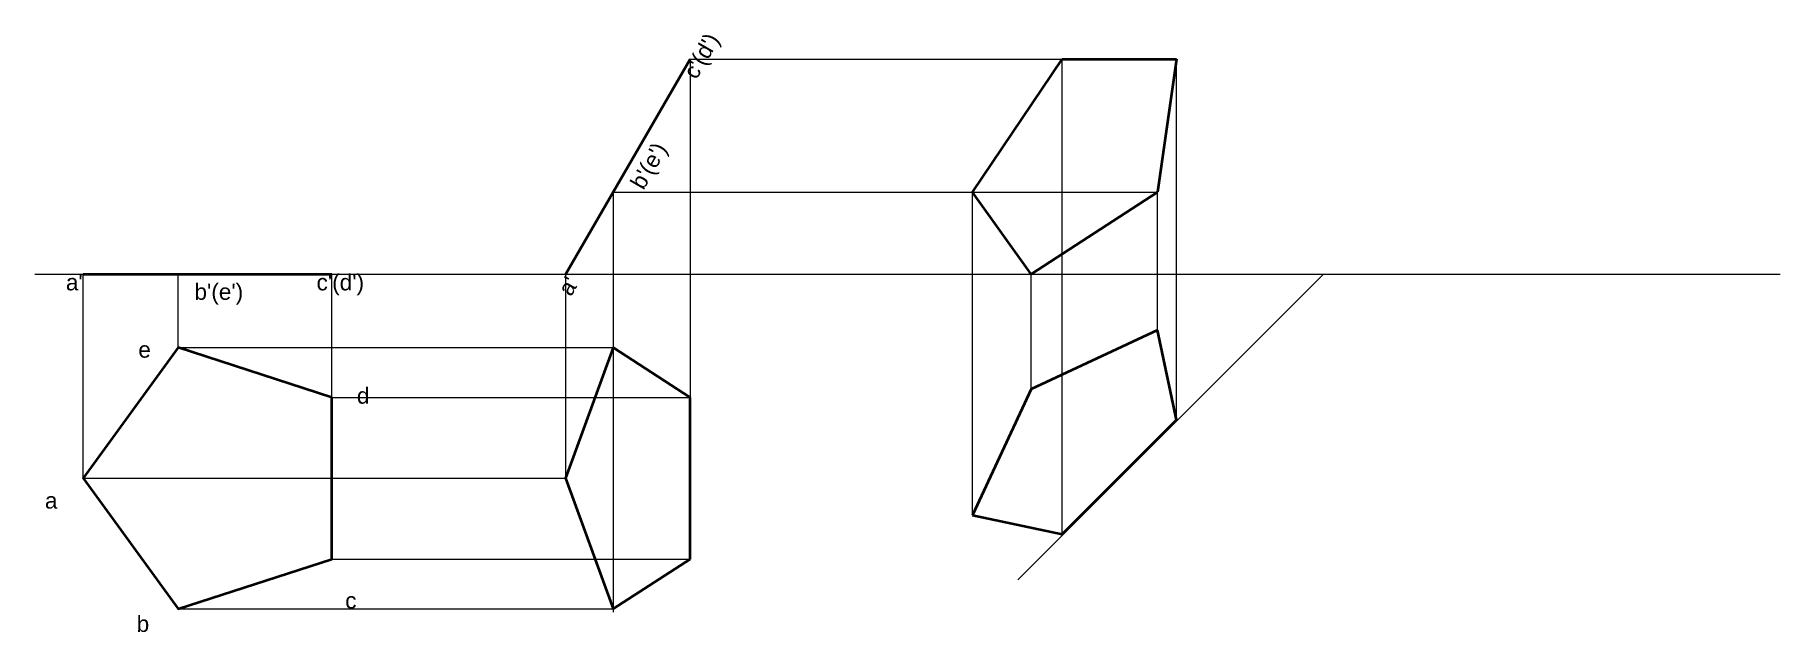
# Paper-space layout 'Layout4' of a CAD drawing. Header units: millimetres. Extents: x 10 to 280, y 47 to 140.
import ezdxf

# ---------------------------------------------------------------- set-up
doc = ezdxf.new("R2010")
doc.units = ezdxf.units.MM
doc.styles.get("Standard").update_dxf_attribs({"font": 'arial.ttf'})

psp = doc.layouts.new('Layout4')

# ---------------------------------------------------------------- linework, layer by layer
at = {"linetype": 'Continuous', "lineweight": 40}
for p, q in [((99.25, 115.25), (111.14, 135.84)), ((154.8, 115.25), (168.67, 135.84)), ((168.67, 135.84), (186.34, 135.84)), ((186.34, 135.84), (183.39, 115.25)), ((91.9, 102.52), (99.25, 115.25)), ((163.9, 102.55), (154.8, 115.25)), ((183.39, 115.25), (163.9, 102.55)), ((17.31, 102.55), (32, 102.55)), ((32, 102.55), (55.78, 102.55)), ((183.39, 93.88), (163.9, 84.76)), ((186.34, 80.01), (183.39, 93.88)), ((99.25, 91.21), (91.9, 70.98)), ((111.14, 83.48), (99.25, 91.21)), ((163.9, 84.76), (154.8, 65.26)), ((111.14, 58.48), (111.14, 83.48)), ((168.67, 62.33), (186.34, 80.01)), ((91.9, 70.98), (99.25, 50.76)), ((154.8, 65.26), (168.67, 62.33)), ((99.25, 50.76), (111.14, 58.48))]:
    psp.add_line(p, q, dxfattribs=at)
at = {"linetype": 'Continuous', "lineweight": 20}
for p, q in [((111.14, 135.84), (111.14, 58.48)), ((111.14, 135.84), (186.34, 135.84)), ((168.67, 62.33), (168.67, 135.84)), ((186.34, 80.01), (186.34, 135.84)), ((99.25, 115.25), (99.25, 50.24)), ((99.25, 115.25), (183.39, 115.25)), ((154.8, 65.26), (154.8, 115.25)), ((183.39, 93.88), (183.39, 115.25)), ((9.87, 102.55), (279.65, 102.55)), ((17.31, 70.98), (17.31, 102.55)), ((32, 91.21), (32, 102.55)), ((55.78, 83.48), (55.78, 102.55)), ((91.9, 102.52), (91.9, 70.98)), ((209.09, 102.55), (161.82, 55.28)), ((163.9, 84.76), (163.9, 102.55)), ((32, 91.21), (99.25, 91.21)), ((55.78, 83.48), (111.14, 83.48)), ((17.31, 70.98), (91.9, 70.98)), ((55.78, 58.48), (111.14, 58.48)), ((32, 50.76), (99.25, 50.76))]:
    psp.add_line(p, q, dxfattribs=at)
at = {"linetype": 'Continuous', "lineweight": 40}
psp.add_lwpolyline([(55.78, 58.48), (55.78, 83.48), (32, 91.21), (17.31, 70.98), (32, 50.76)], close=True, dxfattribs=at)

# ---------------------------------------------------------------- texts
at = {"linetype": 'Continuous', "lineweight": 40, "char_height": 2.5, "attachment_point": 1, "rotation": 60}
for s, width, insert in [("c'(d')", 5.8125, (109.96, 133.79)), ("b'(e')", 4.0337, (101.77, 116.7)), ("a'", 2.6446, (90.58, 100.23))]:
    psp.add_mtext_dynamic_manual_height_columns(s, width=width, gutter_width=12.5, heights=[0], dxfattribs=dict(at, insert=insert))
at = {"linetype": 'Continuous', "lineweight": 40, "char_height": 2.5, "attachment_point": 1}
for s, width, insert in [("a'", 2.6446, (14.66, 102.55)), ("c'(d')", 5.8125, (53.41, 102.55)), ("b'(e')", 4.0337, (34.53, 101.09))]:
    psp.add_mtext_dynamic_manual_height_columns(s, width=width, gutter_width=12.5, heights=[0], dxfattribs=dict(at, insert=insert))
at = {"linetype": 'Continuous', "lineweight": 20, "char_height": 2.5, "attachment_point": 1}
for s, width, insert in [('e', 6.1415, (25.86, 92.14)), ('d', 7.4795, (59.65, 85.02)), ('a', 13.4567, (11.42, 68.79)), ('c', 4.9004, (57.84, 53.32)), ('b', 6.9637, (25.6, 49.71))]:
    psp.add_mtext_dynamic_manual_height_columns(s, width=width, gutter_width=12.5, heights=[0], dxfattribs=dict(at, insert=insert))

doc.saveas('drawing.dxf')
